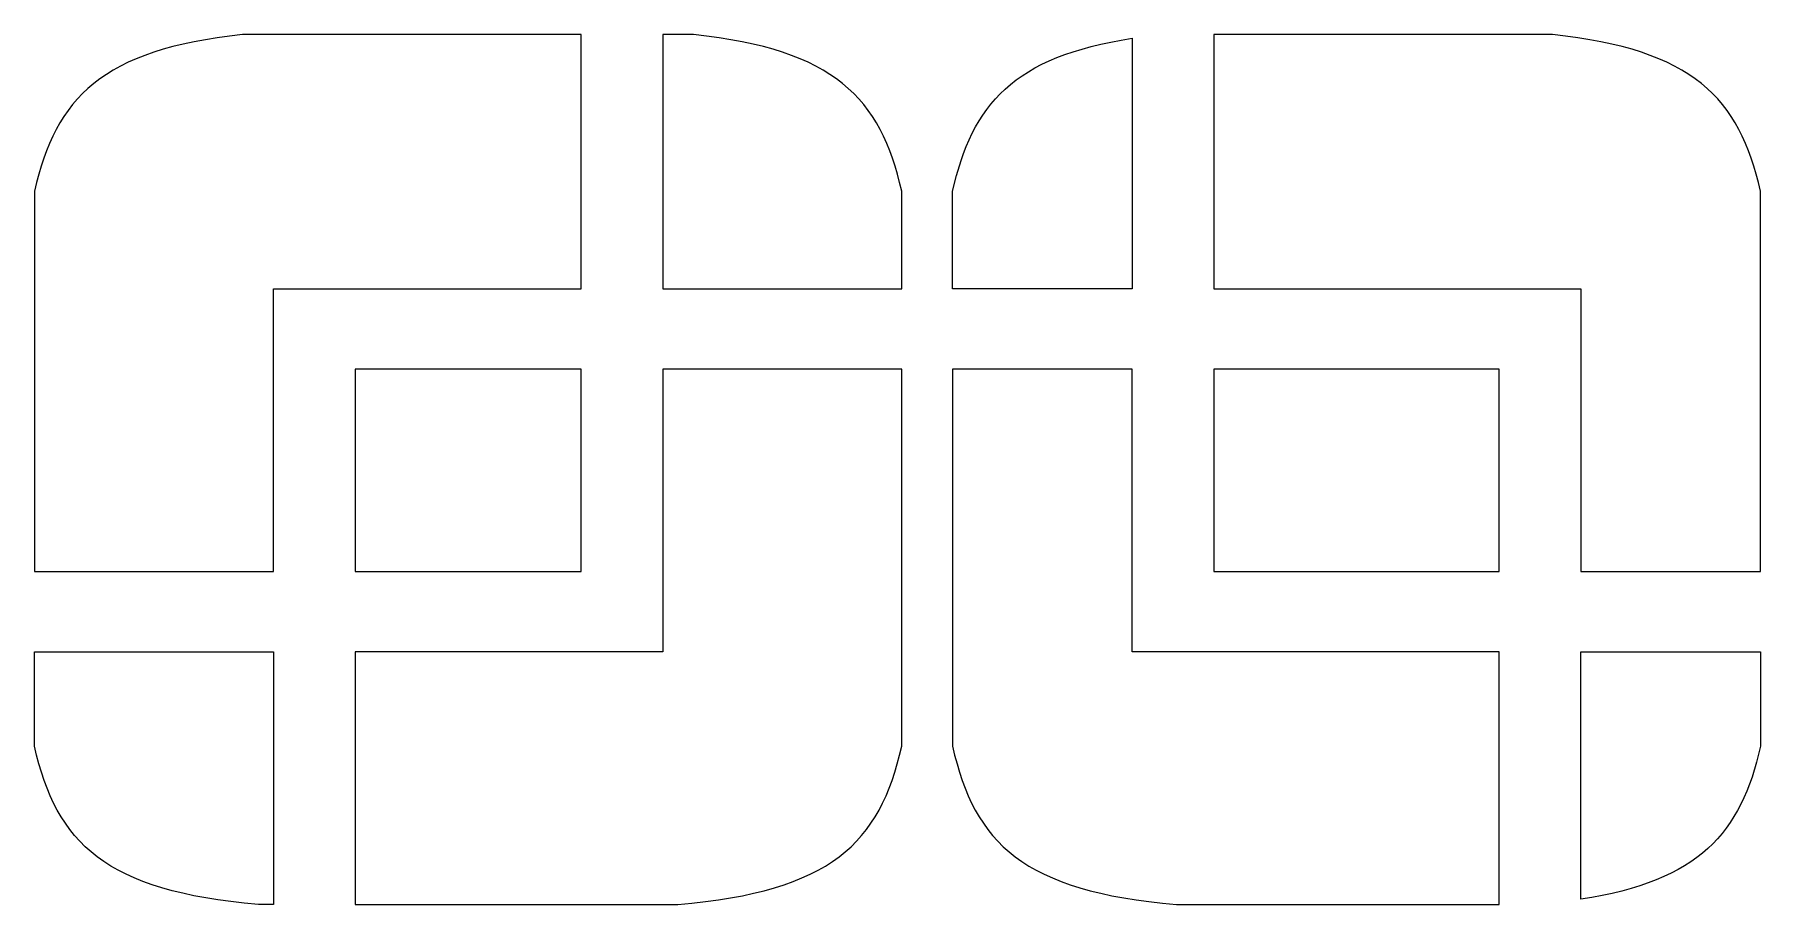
# Model space of a CAD drawing. Header units: millimetres. Extents: x -1200 to 1200, y -590 to 590.
# Drawn here: x -145 to 434, y -299 to -8 of the extents above; entities that cross this region are included whole.
import ezdxf

# ---------------------------------------------------------------- set-up
doc = ezdxf.new("R2010")
doc.units = ezdxf.units.MM
doc.header["$MEASUREMENT"] = 0
doc.layers.add('Layer 1', color=7, linetype='Continuous')

msp = doc.modelspace()

# ---------------------------------------------------------------- linework, layer by layer
at = {"layer": 'Layer 1', "color": 250, "lineweight": 20}
for points, knots in [([(-75.656, -7.6965), (-75.656, -7.6965), (37.9162, -7.6965), (37.9162, -7.6965), (37.9162, -7.6965), (37.9162, -92.9268), (37.9162, -92.9268), (37.9162, -92.9268), (-65.2907, -92.9268), (-65.2907, -92.9268), (-65.2907, -92.9268), (-65.2907, -187.7579), (-65.2907, -187.7579), (-65.2907, -187.7579), (-145.469, -187.7579), (-145.469, -187.7579), (-145.469, -187.7579), (-145.469, -99.7673), (-145.469, -99.7673), (-145.469, -99.7673), (-145.469, -60.2364), (-145.469, -60.2364), (-145.469, -60.2364), (-144.7888, -57.3562), (-144.7888, -57.3562), (-144.7888, -57.3562), (-144.0385, -54.548), (-144.0385, -54.548), (-144.0385, -54.548), (-143.2177, -51.8117), (-143.2177, -51.8117), (-143.2177, -51.8117), (-142.35, -49.1956), (-142.35, -49.1956), (-142.35, -49.1956), (-141.4354, -46.6514), (-141.4354, -46.6514), (-141.4354, -46.6514), (-140.427, -44.1792), (-140.427, -44.1792), (-140.427, -44.1792), (-139.3483, -41.827), (-139.3483, -41.827), (-139.3483, -41.827), (-138.1992, -39.4989), (-138.1992, -39.4989), (-138.1992, -39.4989), (-136.9563, -37.2907), (-136.9563, -37.2907), (-136.9563, -37.2907), (-135.6196, -35.1785), (-135.6196, -35.1785), (-135.6196, -35.1785), (-134.2126, -33.1384), (-134.2126, -33.1384), (-134.2126, -33.1384), (-132.6883, -31.1703), (-132.6883, -31.1703), (-132.6883, -31.1703), (-131.0936, -29.2741), (-131.0936, -29.2741), (-131.0936, -29.2741), (-129.3583, -27.474), (-129.3583, -27.474), (-129.3583, -27.474), (-127.5526, -25.7458), (-127.5526, -25.7458), (-127.5526, -25.7458), (-125.6061, -24.0897), (-125.6061, -24.0897), (-125.6061, -24.0897), (-123.5425, -22.5296), (-123.5425, -22.5296), (-123.5425, -22.5296), (-121.3615, -21.0415), (-121.3615, -21.0415), (-121.3615, -21.0415), (-119.0634, -19.6253), (-119.0634, -19.6253), (-119.0634, -19.6253), (-116.6245, -18.2813), (-116.6245, -18.2813), (-116.6245, -18.2813), (-114.0449, -17.0092), (-114.0449, -17.0092), (-114.0449, -17.0092), (-111.348, -15.8091), (-111.348, -15.8091), (-111.348, -15.8091), (-108.4871, -14.681), (-108.4871, -14.681), (-108.4871, -14.681), (-105.4853, -13.6249), (-105.4853, -13.6249), (-105.4853, -13.6249), (-102.3429, -12.6409), (-102.3429, -12.6409), (-102.3429, -12.6409), (-99.0364, -11.7288), (-99.0364, -11.7288), (-99.0364, -11.7288), (-95.5657, -10.8887), (-95.5657, -10.8887), (-95.5657, -10.8887), (-91.9308, -10.1207), (-91.9308, -10.1207), (-91.9308, -10.1207), (-88.1318, -9.4246), (-88.1318, -9.4246), (-88.1318, -9.4246), (-84.1452, -8.7766), (-84.1452, -8.7766), (-84.1452, -8.7766), (-79.9944, -8.2005), (-79.9944, -8.2005), (-79.9944, -8.2005), (-75.656, -7.6965), (-75.656, -7.6965)], [0, 0, 0, 0, 0.02564103, 0.02564103, 0.02564103, 0.05128205, 0.05128205, 0.05128205, 0.07692308, 0.07692308, 0.07692308, 0.1025641, 0.1025641, 0.1025641, 0.12820513, 0.12820513, 0.12820513, 0.15384615, 0.15384615, 0.15384615, 0.17948718, 0.17948718, 0.17948718, 0.20512821, 0.20512821, 0.20512821, 0.23076923, 0.23076923, 0.23076923, 0.25641026, 0.25641026, 0.25641026, 0.28205128, 0.28205128, 0.28205128, 0.30769231, 0.30769231, 0.30769231, 0.33333333, 0.33333333, 0.33333333, 0.35897436, 0.35897436, 0.35897436, 0.38461538, 0.38461538, 0.38461538, 0.41025641, 0.41025641, 0.41025641, 0.43589744, 0.43589744, 0.43589744, 0.46153846, 0.46153846, 0.46153846, 0.48717949, 0.48717949, 0.48717949, 0.51282051, 0.51282051, 0.51282051, 0.53846154, 0.53846154, 0.53846154, 0.56410256, 0.56410256, 0.56410256, 0.58974359, 0.58974359, 0.58974359, 0.61538462, 0.61538462, 0.61538462, 0.64102564, 0.64102564, 0.64102564, 0.66666667, 0.66666667, 0.66666667, 0.69230769, 0.69230769, 0.69230769, 0.71794872, 0.71794872, 0.71794872, 0.74358974, 0.74358974, 0.74358974, 0.76923077, 0.76923077, 0.76923077, 0.79487179, 0.79487179, 0.79487179, 0.82051282, 0.82051282, 0.82051282, 0.84615385, 0.84615385, 0.84615385, 0.87179487, 0.87179487, 0.87179487, 0.8974359, 0.8974359, 0.8974359, 0.92307692, 0.92307692, 0.92307692, 0.94871795, 0.94871795, 0.94871795, 0.97435897, 0.97435897, 0.97435897, 1, 1, 1, 1]), ([(65.3301, -7.6965), (65.3301, -7.6965), (75.6954, -7.6965), (75.6954, -7.6965), (75.6954, -7.6965), (80.0338, -8.2005), (80.0338, -8.2005), (80.0338, -8.2005), (84.208, -8.7766), (84.208, -8.7766), (84.208, -8.7766), (88.1712, -9.4246), (88.1712, -9.4246), (88.1712, -9.4246), (91.9702, -10.1207), (91.9702, -10.1207), (91.9702, -10.1207), (95.6051, -10.8887), (95.6051, -10.8887), (95.6051, -10.8887), (99.0758, -11.7288), (99.0758, -11.7288), (99.0758, -11.7288), (102.3824, -12.6409), (102.3824, -12.6409), (102.3824, -12.6409), (105.5482, -13.6249), (105.5482, -13.6249), (105.5482, -13.6249), (108.5499, -14.681), (108.5499, -14.681), (108.5499, -14.681), (111.4109, -15.8091), (111.4109, -15.8091), (111.4109, -15.8091), (114.1077, -17.0092), (114.1077, -17.0092), (114.1077, -17.0092), (116.6874, -18.2813), (116.6874, -18.2813), (116.6874, -18.2813), (119.1028, -19.6253), (119.1028, -19.6253), (119.1028, -19.6253), (121.4244, -21.0415), (121.4244, -21.0415), (121.4244, -21.0415), (123.6053, -22.5296), (123.6053, -22.5296), (123.6053, -22.5296), (125.6455, -24.1137), (125.6455, -24.1137), (125.6455, -24.1137), (127.592, -25.7458), (127.592, -25.7458), (127.592, -25.7458), (129.4211, -27.474), (129.4211, -27.474), (129.4211, -27.474), (131.133, -29.2741), (131.133, -29.2741), (131.133, -29.2741), (132.7511, -31.1703), (132.7511, -31.1703), (132.7511, -31.1703), (134.252, -33.1384), (134.252, -33.1384), (134.252, -33.1384), (135.6825, -35.1785), (135.6825, -35.1785), (135.6825, -35.1785), (136.9957, -37.2907), (136.9957, -37.2907), (136.9957, -37.2907), (138.2386, -39.5229), (138.2386, -39.5229), (138.2386, -39.5229), (139.3877, -41.827), (139.3877, -41.827), (139.3877, -41.827), (140.4665, -44.1792), (140.4665, -44.1792), (140.4665, -44.1792), (141.4748, -46.6514), (141.4748, -46.6514), (141.4748, -46.6514), (142.3894, -49.1956), (142.3894, -49.1956), (142.3894, -49.1956), (143.2571, -51.8358), (143.2571, -51.8358), (143.2571, -51.8358), (144.0779, -54.548), (144.0779, -54.548), (144.0779, -54.548), (144.8049, -57.3562), (144.8049, -57.3562), (144.8049, -57.3562), (145.5084, -60.2604), (145.5084, -60.2604), (145.5084, -60.2604), (145.5084, -92.9268), (145.5084, -92.9268), (145.5084, -92.9268), (65.3301, -92.9268), (65.3301, -92.9268), (65.3301, -92.9268), (65.3301, -7.6965), (65.3301, -7.6965)], [0, 0, 0, 0, 0.02777778, 0.02777778, 0.02777778, 0.05555556, 0.05555556, 0.05555556, 0.08333333, 0.08333333, 0.08333333, 0.11111111, 0.11111111, 0.11111111, 0.13888889, 0.13888889, 0.13888889, 0.16666667, 0.16666667, 0.16666667, 0.19444444, 0.19444444, 0.19444444, 0.22222222, 0.22222222, 0.22222222, 0.25, 0.25, 0.25, 0.27777778, 0.27777778, 0.27777778, 0.30555556, 0.30555556, 0.30555556, 0.33333333, 0.33333333, 0.33333333, 0.36111111, 0.36111111, 0.36111111, 0.38888889, 0.38888889, 0.38888889, 0.41666667, 0.41666667, 0.41666667, 0.44444444, 0.44444444, 0.44444444, 0.47222222, 0.47222222, 0.47222222, 0.5, 0.5, 0.5, 0.52777778, 0.52777778, 0.52777778, 0.55555556, 0.55555556, 0.55555556, 0.58333333, 0.58333333, 0.58333333, 0.61111111, 0.61111111, 0.61111111, 0.63888889, 0.63888889, 0.63888889, 0.66666667, 0.66666667, 0.66666667, 0.69444444, 0.69444444, 0.69444444, 0.72222222, 0.72222222, 0.72222222, 0.75, 0.75, 0.75, 0.77777778, 0.77777778, 0.77777778, 0.80555556, 0.80555556, 0.80555556, 0.83333333, 0.83333333, 0.83333333, 0.86111111, 0.86111111, 0.86111111, 0.88888889, 0.88888889, 0.88888889, 0.91666667, 0.91666667, 0.91666667, 0.94444444, 0.94444444, 0.94444444, 0.97222222, 0.97222222, 0.97222222, 1, 1, 1, 1]), ([(222.849, -8.9446), (222.849, -8.9446), (219.1907, -9.5446), (219.1907, -9.5446), (219.1907, -9.5446), (215.6731, -10.2167), (215.6731, -10.2167), (215.6731, -10.2167), (212.3196, -10.9367), (212.3196, -10.9367), (212.3196, -10.9367), (209.0834, -11.7048), (209.0834, -11.7048), (209.0834, -11.7048), (206.0114, -12.5449), (206.0114, -12.5449), (206.0114, -12.5449), (203.0566, -13.4569), (203.0566, -13.4569), (203.0566, -13.4569), (200.2425, -14.417), (200.2425, -14.417), (200.2425, -14.417), (197.5457, -15.4491), (197.5457, -15.4491), (197.5457, -15.4491), (194.9895, -16.5291), (194.9895, -16.5291), (194.9895, -16.5291), (192.5506, -17.6812), (192.5506, -17.6812), (192.5506, -17.6812), (190.2055, -18.9053), (190.2055, -18.9053), (190.2055, -18.9053), (188.0012, -20.1774), (188.0012, -20.1774), (188.0012, -20.1774), (185.9141, -21.5215), (185.9141, -21.5215), (185.9141, -21.5215), (183.9207, -22.9376), (183.9207, -22.9376), (183.9207, -22.9376), (182.0212, -24.4257), (182.0212, -24.4257), (182.0212, -24.4257), (180.239, -25.9619), (180.239, -25.9619), (180.239, -25.9619), (178.5505, -27.57), (178.5505, -27.57), (178.5505, -27.57), (176.9558, -29.2501), (176.9558, -29.2501), (176.9558, -29.2501), (175.455, -31.0022), (175.455, -31.0022), (175.455, -31.0022), (174.0479, -32.8264), (174.0479, -32.8264), (174.0479, -32.8264), (172.7113, -34.6985), (172.7113, -34.6985), (172.7113, -34.6985), (171.4449, -36.6666), (171.4449, -36.6666), (171.4449, -36.6666), (170.2724, -38.6828), (170.2724, -38.6828), (170.2724, -38.6828), (169.1702, -40.795), (169.1702, -40.795), (169.1702, -40.795), (168.1384, -42.9551), (168.1384, -42.9551), (168.1384, -42.9551), (167.1769, -45.2113), (167.1769, -45.2113), (167.1769, -45.2113), (166.2623, -47.5395), (166.2623, -47.5395), (166.2623, -47.5395), (165.4181, -49.9156), (165.4181, -49.9156), (165.4181, -49.9156), (163.8938, -54.932), (163.8938, -54.932), (163.8938, -54.932), (162.5571, -60.2364), (162.5571, -60.2364), (162.5571, -60.2364), (162.5571, -92.9268), (162.5571, -92.9268), (162.5571, -92.9268), (222.849, -92.9268), (222.849, -92.9268), (222.849, -92.9268), (222.849, -8.9446), (222.849, -8.9446)], [0, 0, 0, 0, 0.03030303, 0.03030303, 0.03030303, 0.06060606, 0.06060606, 0.06060606, 0.09090909, 0.09090909, 0.09090909, 0.12121212, 0.12121212, 0.12121212, 0.15151515, 0.15151515, 0.15151515, 0.18181818, 0.18181818, 0.18181818, 0.21212121, 0.21212121, 0.21212121, 0.24242424, 0.24242424, 0.24242424, 0.27272727, 0.27272727, 0.27272727, 0.3030303, 0.3030303, 0.3030303, 0.33333333, 0.33333333, 0.33333333, 0.36363636, 0.36363636, 0.36363636, 0.39393939, 0.39393939, 0.39393939, 0.42424242, 0.42424242, 0.42424242, 0.45454545, 0.45454545, 0.45454545, 0.48484848, 0.48484848, 0.48484848, 0.51515152, 0.51515152, 0.51515152, 0.54545455, 0.54545455, 0.54545455, 0.57575758, 0.57575758, 0.57575758, 0.60606061, 0.60606061, 0.60606061, 0.63636364, 0.63636364, 0.63636364, 0.66666667, 0.66666667, 0.66666667, 0.6969697, 0.6969697, 0.6969697, 0.72727273, 0.72727273, 0.72727273, 0.75757576, 0.75757576, 0.75757576, 0.78787879, 0.78787879, 0.78787879, 0.81818182, 0.81818182, 0.81818182, 0.84848485, 0.84848485, 0.84848485, 0.87878788, 0.87878788, 0.87878788, 0.90909091, 0.90909091, 0.90909091, 0.93939394, 0.93939394, 0.93939394, 0.96969697, 0.96969697, 0.96969697, 1, 1, 1, 1]), ([(250.263, -7.6965), (250.263, -7.6965), (363.8586, -7.6965), (363.8586, -7.6965), (363.8586, -7.6965), (368.197, -8.2005), (368.197, -8.2005), (368.197, -8.2005), (372.3478, -8.7766), (372.3478, -8.7766), (372.3478, -8.7766), (376.3344, -9.4246), (376.3344, -9.4246), (376.3344, -9.4246), (380.1335, -10.1207), (380.1335, -10.1207), (380.1335, -10.1207), (383.7683, -10.8887), (383.7683, -10.8887), (383.7683, -10.8887), (387.239, -11.7288), (387.239, -11.7288), (387.239, -11.7288), (390.5456, -12.6409), (390.5456, -12.6409), (390.5456, -12.6409), (393.688, -13.6249), (393.688, -13.6249), (393.688, -13.6249), (396.6897, -14.681), (396.6897, -14.681), (396.6897, -14.681), (399.5507, -15.8091), (399.5507, -15.8091), (399.5507, -15.8091), (402.271, -17.0092), (402.271, -17.0092), (402.271, -17.0092), (404.8271, -18.2813), (404.8271, -18.2813), (404.8271, -18.2813), (407.266, -19.6253), (407.266, -19.6253), (407.266, -19.6253), (409.5642, -21.0415), (409.5642, -21.0415), (409.5642, -21.0415), (411.7451, -22.5296), (411.7451, -22.5296), (411.7451, -22.5296), (413.8087, -24.1137), (413.8087, -24.1137), (413.8087, -24.1137), (415.7552, -25.7458), (415.7552, -25.7458), (415.7552, -25.7458), (417.5609, -27.474), (417.5609, -27.474), (417.5609, -27.474), (419.2962, -29.2741), (419.2962, -29.2741), (419.2962, -29.2741), (420.8909, -31.1703), (420.8909, -31.1703), (420.8909, -31.1703), (422.4152, -33.1384), (422.4152, -33.1384), (422.4152, -33.1384), (423.8222, -35.1785), (423.8222, -35.1785), (423.8222, -35.1785), (425.1589, -37.2907), (425.1589, -37.2907), (425.1589, -37.2907), (426.4019, -39.5229), (426.4019, -39.5229), (426.4019, -39.5229), (427.5509, -41.827), (427.5509, -41.827), (427.5509, -41.827), (428.6297, -44.1792), (428.6297, -44.1792), (428.6297, -44.1792), (429.6146, -46.6514), (429.6146, -46.6514), (429.6146, -46.6514), (430.5526, -49.1956), (430.5526, -49.1956), (430.5526, -49.1956), (431.4203, -51.8358), (431.4203, -51.8358), (431.4203, -51.8358), (432.2176, -54.548), (432.2176, -54.548), (432.2176, -54.548), (432.9681, -57.3562), (432.9681, -57.3562), (432.9681, -57.3562), (433.6481, -60.2604), (433.6481, -60.2604), (433.6481, -60.2604), (433.6481, -99.7673), (433.6481, -99.7673), (433.6481, -99.7673), (433.6481, -187.7579), (433.6481, -187.7579), (433.6481, -187.7579), (373.3562, -187.7579), (373.3562, -187.7579), (373.3562, -187.7579), (373.3562, -92.9268), (373.3562, -92.9268), (373.3562, -92.9268), (250.263, -92.9268), (250.263, -92.9268), (250.263, -92.9268), (250.263, -7.6965), (250.263, -7.6965)], [0, 0, 0, 0, 0.02564103, 0.02564103, 0.02564103, 0.05128205, 0.05128205, 0.05128205, 0.07692308, 0.07692308, 0.07692308, 0.1025641, 0.1025641, 0.1025641, 0.12820513, 0.12820513, 0.12820513, 0.15384615, 0.15384615, 0.15384615, 0.17948718, 0.17948718, 0.17948718, 0.20512821, 0.20512821, 0.20512821, 0.23076923, 0.23076923, 0.23076923, 0.25641026, 0.25641026, 0.25641026, 0.28205128, 0.28205128, 0.28205128, 0.30769231, 0.30769231, 0.30769231, 0.33333333, 0.33333333, 0.33333333, 0.35897436, 0.35897436, 0.35897436, 0.38461538, 0.38461538, 0.38461538, 0.41025641, 0.41025641, 0.41025641, 0.43589744, 0.43589744, 0.43589744, 0.46153846, 0.46153846, 0.46153846, 0.48717949, 0.48717949, 0.48717949, 0.51282051, 0.51282051, 0.51282051, 0.53846154, 0.53846154, 0.53846154, 0.56410256, 0.56410256, 0.56410256, 0.58974359, 0.58974359, 0.58974359, 0.61538462, 0.61538462, 0.61538462, 0.64102564, 0.64102564, 0.64102564, 0.66666667, 0.66666667, 0.66666667, 0.69230769, 0.69230769, 0.69230769, 0.71794872, 0.71794872, 0.71794872, 0.74358974, 0.74358974, 0.74358974, 0.76923077, 0.76923077, 0.76923077, 0.79487179, 0.79487179, 0.79487179, 0.82051282, 0.82051282, 0.82051282, 0.84615385, 0.84615385, 0.84615385, 0.87179487, 0.87179487, 0.87179487, 0.8974359, 0.8974359, 0.8974359, 0.92307692, 0.92307692, 0.92307692, 0.94871795, 0.94871795, 0.94871795, 0.97435897, 0.97435897, 0.97435897, 1, 1, 1, 1]), ([(-37.8767, -187.7579), (-37.8767, -187.7579), (-37.8767, -119.8568), (-37.8767, -119.8568), (-37.8767, -119.8568), (37.9162, -119.8568), (37.9162, -119.8568), (37.9162, -119.8568), (37.9162, -187.7579), (37.9162, -187.7579), (37.9162, -187.7579), (-37.8767, -187.7579), (-37.8767, -187.7579)], [0, 0, 0, 0, 0.25, 0.25, 0.25, 0.5, 0.5, 0.5, 0.75, 0.75, 0.75, 1, 1, 1, 1]), ([(49.8526, -299.3902), (49.8526, -299.3902), (-37.8767, -299.3902), (-37.8767, -299.3902), (-37.8767, -299.3902), (-37.8767, -214.6879), (-37.8767, -214.6879), (-37.8767, -214.6879), (65.3301, -214.6879), (65.3301, -214.6879), (65.3301, -214.6879), (65.3301, -119.8568), (65.3301, -119.8568), (65.3301, -119.8568), (145.5084, -119.8568), (145.5084, -119.8568), (145.5084, -119.8568), (145.5084, -207.8474), (145.5084, -207.8474), (145.5084, -207.8474), (145.5084, -246.3463), (145.5084, -246.3463), (145.5084, -246.3463), (144.7814, -249.3465), (144.7814, -249.3465), (144.7814, -249.3465), (144.0075, -252.2507), (144.0075, -252.2507), (144.0075, -252.2507), (143.1633, -255.0589), (143.1633, -255.0589), (143.1633, -255.0589), (142.2722, -257.7711), (142.2722, -257.7711), (142.2722, -257.7711), (141.2872, -260.4113), (141.2872, -260.4113), (141.2872, -260.4113), (140.2319, -262.9315), (140.2319, -262.9315), (140.2319, -262.9315), (139.1063, -265.3797), (139.1063, -265.3797), (139.1063, -265.3797), (137.8868, -267.7319), (137.8868, -267.7319), (137.8868, -267.7319), (136.5736, -269.988), (136.5736, -269.988), (136.5736, -269.988), (135.1666, -272.1722), (135.1666, -272.1722), (135.1666, -272.1722), (133.6657, -274.2604), (133.6657, -274.2604), (133.6657, -274.2604), (132.0476, -276.2525), (132.0476, -276.2525), (132.0476, -276.2525), (130.3357, -278.1727), (130.3357, -278.1727), (130.3357, -278.1727), (128.5065, -280.0208), (128.5065, -280.0208), (128.5065, -280.0208), (126.5601, -281.7489), (126.5601, -281.7489), (126.5601, -281.7489), (124.473, -283.4291), (124.473, -283.4291), (124.473, -283.4291), (122.2687, -284.9892), (122.2687, -284.9892), (122.2687, -284.9892), (119.9236, -286.5013), (119.9236, -286.5013), (119.9236, -286.5013), (117.4378, -287.9174), (117.4378, -287.9174), (117.4378, -287.9174), (114.8113, -289.2615), (114.8113, -289.2615), (114.8113, -289.2615), (112.0441, -290.5095), (112.0441, -290.5095), (112.0441, -290.5095), (109.1128, -291.6857), (109.1128, -291.6857), (109.1128, -291.6857), (106.0407, -292.7897), (106.0407, -292.7897), (106.0407, -292.7897), (102.8045, -293.8458), (102.8045, -293.8458), (102.8045, -293.8458), (99.3806, -294.7819), (99.3806, -294.7819), (99.3806, -294.7819), (95.7927, -295.6459), (95.7927, -295.6459), (95.7927, -295.6459), (92.0406, -296.462), (92.0406, -296.462), (92.0406, -296.462), (88.1009, -297.182), (88.1009, -297.182), (88.1009, -297.182), (83.9735, -297.8541), (83.9735, -297.8541), (83.9735, -297.8541), (79.6351, -298.4302), (79.6351, -298.4302), (79.6351, -298.4302), (75.1325, -298.9582), (75.1325, -298.9582), (75.1325, -298.9582), (70.419, -299.3902), (70.419, -299.3902), (70.419, -299.3902), (70.0906, -299.3902), (70.0906, -299.3902), (70.0906, -299.3902), (69.7623, -299.3902), (69.7623, -299.3902), (69.7623, -299.3902), (69.434, -299.3902), (69.434, -299.3902), (69.434, -299.3902), (69.1292, -299.3902), (69.1292, -299.3902), (69.1292, -299.3902), (68.8009, -299.3902), (68.8009, -299.3902), (68.8009, -299.3902), (68.4725, -299.3902), (68.4725, -299.3902), (68.4725, -299.3902), (68.1677, -299.3902), (68.1677, -299.3902), (68.1677, -299.3902), (67.8393, -299.3902), (67.8393, -299.3902), (67.8393, -299.3902), (67.5111, -299.3902), (67.5111, -299.3902), (67.5111, -299.3902), (67.2062, -299.3902), (67.2062, -299.3902), (67.2062, -299.3902), (66.8779, -299.3902), (66.8779, -299.3902), (66.8779, -299.3902), (66.5496, -299.3902), (66.5496, -299.3902), (66.5496, -299.3902), (66.2212, -299.3902), (66.2212, -299.3902), (66.2212, -299.3902), (65.9164, -299.3902), (65.9164, -299.3902), (65.9164, -299.3902), (65.5881, -299.3902), (65.5881, -299.3902), (65.5881, -299.3902), (65.2598, -299.3902), (65.2598, -299.3902), (65.2598, -299.3902), (64.9549, -299.3902), (64.9549, -299.3902), (64.9549, -299.3902), (64.6266, -299.3902), (64.6266, -299.3902), (64.6266, -299.3902), (64.2983, -299.3902), (64.2983, -299.3902), (64.2983, -299.3902), (63.9934, -299.3902), (63.9934, -299.3902), (63.9934, -299.3902), (63.6652, -299.3902), (63.6652, -299.3902), (63.6652, -299.3902), (63.3368, -299.3902), (63.3368, -299.3902), (63.3368, -299.3902), (63.0085, -299.3902), (63.0085, -299.3902), (63.0085, -299.3902), (62.7036, -299.3902), (62.7036, -299.3902), (62.7036, -299.3902), (62.3753, -299.3902), (62.3753, -299.3902), (62.3753, -299.3902), (62.0471, -299.3902), (62.0471, -299.3902), (62.0471, -299.3902), (61.7422, -299.3902), (61.7422, -299.3902), (61.7422, -299.3902), (61.4139, -299.3902), (61.4139, -299.3902), (61.4139, -299.3902), (61.0855, -299.3902), (61.0855, -299.3902), (61.0855, -299.3902), (60.7807, -299.3902), (60.7807, -299.3902), (60.7807, -299.3902), (60.4524, -299.3902), (60.4524, -299.3902), (60.4524, -299.3902), (60.1241, -299.3902), (60.1241, -299.3902), (60.1241, -299.3902), (59.7958, -299.3902), (59.7958, -299.3902), (59.7958, -299.3902), (59.4909, -299.3902), (59.4909, -299.3902), (59.4909, -299.3902), (59.1626, -299.3902), (59.1626, -299.3902), (59.1626, -299.3902), (58.8343, -299.3902), (58.8343, -299.3902), (58.8343, -299.3902), (58.5294, -299.3902), (58.5294, -299.3902), (58.5294, -299.3902), (58.2011, -299.3902), (58.2011, -299.3902), (58.2011, -299.3902), (57.8728, -299.3902), (57.8728, -299.3902), (57.8728, -299.3902), (57.5679, -299.3902), (57.5679, -299.3902), (57.5679, -299.3902), (57.2396, -299.3902), (57.2396, -299.3902), (57.2396, -299.3902), (56.9113, -299.3902), (56.9113, -299.3902), (56.9113, -299.3902), (56.583, -299.3902), (56.583, -299.3902), (56.583, -299.3902), (56.2782, -299.3902), (56.2782, -299.3902), (56.2782, -299.3902), (55.9498, -299.3902), (55.9498, -299.3902), (55.9498, -299.3902), (55.5981, -299.3902), (55.5981, -299.3902), (55.5981, -299.3902), (55.3166, -299.3902), (55.3166, -299.3902), (55.3166, -299.3902), (54.9883, -299.3902), (54.9883, -299.3902), (54.9883, -299.3902), (54.66, -299.3902), (54.66, -299.3902), (54.66, -299.3902), (54.3552, -299.3902), (54.3552, -299.3902), (54.3552, -299.3902), (54.0269, -299.3902), (54.0269, -299.3902), (54.0269, -299.3902), (53.6985, -299.3902), (53.6985, -299.3902), (53.6985, -299.3902), (53.3702, -299.3902), (53.3702, -299.3902), (53.3702, -299.3902), (53.0654, -299.3902), (53.0654, -299.3902), (53.0654, -299.3902), (52.7371, -299.3902), (52.7371, -299.3902), (52.7371, -299.3902), (52.4087, -299.3902), (52.4087, -299.3902), (52.4087, -299.3902), (52.1039, -299.3902), (52.1039, -299.3902), (52.1039, -299.3902), (51.7755, -299.3902), (51.7755, -299.3902), (51.7755, -299.3902), (51.4473, -299.3902), (51.4473, -299.3902), (51.4473, -299.3902), (51.1424, -299.3902), (51.1424, -299.3902), (51.1424, -299.3902), (50.8141, -299.3902), (50.8141, -299.3902), (50.8141, -299.3902), (50.4858, -299.3902), (50.4858, -299.3902), (50.4858, -299.3902), (50.1574, -299.3902), (50.1574, -299.3902), (50.1574, -299.3902), (49.8526, -299.3902), (49.8526, -299.3902)], [0, 0, 0, 0, 0.00970874, 0.00970874, 0.00970874, 0.01941748, 0.01941748, 0.01941748, 0.02912621, 0.02912621, 0.02912621, 0.03883495, 0.03883495, 0.03883495, 0.04854369, 0.04854369, 0.04854369, 0.05825243, 0.05825243, 0.05825243, 0.06796117, 0.06796117, 0.06796117, 0.0776699, 0.0776699, 0.0776699, 0.08737864, 0.08737864, 0.08737864, 0.09708738, 0.09708738, 0.09708738, 0.10679612, 0.10679612, 0.10679612, 0.11650485, 0.11650485, 0.11650485, 0.12621359, 0.12621359, 0.12621359, 0.13592233, 0.13592233, 0.13592233, 0.14563107, 0.14563107, 0.14563107, 0.15533981, 0.15533981, 0.15533981, 0.16504854, 0.16504854, 0.16504854, 0.17475728, 0.17475728, 0.17475728, 0.18446602, 0.18446602, 0.18446602, 0.19417476, 0.19417476, 0.19417476, 0.2038835, 0.2038835, 0.2038835, 0.21359223, 0.21359223, 0.21359223, 0.22330097, 0.22330097, 0.22330097, 0.23300971, 0.23300971, 0.23300971, 0.24271845, 0.24271845, 0.24271845, 0.25242718, 0.25242718, 0.25242718, 0.26213592, 0.26213592, 0.26213592, 0.27184466, 0.27184466, 0.27184466, 0.2815534, 0.2815534, 0.2815534, 0.29126214, 0.29126214, 0.29126214, 0.30097087, 0.30097087, 0.30097087, 0.31067961, 0.31067961, 0.31067961, 0.32038835, 0.32038835, 0.32038835, 0.33009709, 0.33009709, 0.33009709, 0.33980583, 0.33980583, 0.33980583, 0.34951456, 0.34951456, 0.34951456, 0.3592233, 0.3592233, 0.3592233, 0.36893204, 0.36893204, 0.36893204, 0.37864078, 0.37864078, 0.37864078, 0.38834951, 0.38834951, 0.38834951, 0.39805825, 0.39805825, 0.39805825, 0.40776699, 0.40776699, 0.40776699, 0.41747573, 0.41747573, 0.41747573, 0.42718447, 0.42718447, 0.42718447, 0.4368932, 0.4368932, 0.4368932, 0.44660194, 0.44660194, 0.44660194, 0.45631068, 0.45631068, 0.45631068, 0.46601942, 0.46601942, 0.46601942, 0.47572816, 0.47572816, 0.47572816, 0.48543689, 0.48543689, 0.48543689, 0.49514563, 0.49514563, 0.49514563, 0.50485437, 0.50485437, 0.50485437, 0.51456311, 0.51456311, 0.51456311, 0.52427184, 0.52427184, 0.52427184, 0.53398058, 0.53398058, 0.53398058, 0.54368932, 0.54368932, 0.54368932, 0.55339806, 0.55339806, 0.55339806, 0.5631068, 0.5631068, 0.5631068, 0.57281553, 0.57281553, 0.57281553, 0.58252427, 0.58252427, 0.58252427, 0.59223301, 0.59223301, 0.59223301, 0.60194175, 0.60194175, 0.60194175, 0.61165049, 0.61165049, 0.61165049, 0.62135922, 0.62135922, 0.62135922, 0.63106796, 0.63106796, 0.63106796, 0.6407767, 0.6407767, 0.6407767, 0.65048544, 0.65048544, 0.65048544, 0.66019417, 0.66019417, 0.66019417, 0.66990291, 0.66990291, 0.66990291, 0.67961165, 0.67961165, 0.67961165, 0.68932039, 0.68932039, 0.68932039, 0.69902913, 0.69902913, 0.69902913, 0.70873786, 0.70873786, 0.70873786, 0.7184466, 0.7184466, 0.7184466, 0.72815534, 0.72815534, 0.72815534, 0.73786408, 0.73786408, 0.73786408, 0.74757282, 0.74757282, 0.74757282, 0.75728155, 0.75728155, 0.75728155, 0.76699029, 0.76699029, 0.76699029, 0.77669903, 0.77669903, 0.77669903, 0.78640777, 0.78640777, 0.78640777, 0.7961165, 0.7961165, 0.7961165, 0.80582524, 0.80582524, 0.80582524, 0.81553398, 0.81553398, 0.81553398, 0.82524272, 0.82524272, 0.82524272, 0.83495146, 0.83495146, 0.83495146, 0.84466019, 0.84466019, 0.84466019, 0.85436893, 0.85436893, 0.85436893, 0.86407767, 0.86407767, 0.86407767, 0.87378641, 0.87378641, 0.87378641, 0.88349515, 0.88349515, 0.88349515, 0.89320388, 0.89320388, 0.89320388, 0.90291262, 0.90291262, 0.90291262, 0.91262136, 0.91262136, 0.91262136, 0.9223301, 0.9223301, 0.9223301, 0.93203883, 0.93203883, 0.93203883, 0.94174757, 0.94174757, 0.94174757, 0.95145631, 0.95145631, 0.95145631, 0.96116505, 0.96116505, 0.96116505, 0.97087379, 0.97087379, 0.97087379, 0.98058252, 0.98058252, 0.98058252, 0.99029126, 0.99029126, 0.99029126, 1, 1, 1, 1]), ([(337.9924, -299.3902), (337.9924, -299.3902), (258.2128, -299.3902), (258.2128, -299.3902), (258.2128, -299.3902), (237.67, -299.3902), (237.67, -299.3902), (237.67, -299.3902), (232.9563, -298.9582), (232.9563, -298.9582), (232.9563, -298.9582), (228.4303, -298.4302), (228.4303, -298.4302), (228.4303, -298.4302), (224.1154, -297.8541), (224.1154, -297.8541), (224.1154, -297.8541), (219.9881, -297.182), (219.9881, -297.182), (219.9881, -297.182), (216.0483, -296.462), (216.0483, -296.462), (216.0483, -296.462), (212.2727, -295.6459), (212.2727, -295.6459), (212.2727, -295.6459), (208.7082, -294.7819), (208.7082, -294.7819), (208.7082, -294.7819), (205.2844, -293.8458), (205.2844, -293.8458), (205.2844, -293.8458), (202.0482, -292.7897), (202.0482, -292.7897), (202.0482, -292.7897), (198.9527, -291.6857), (198.9527, -291.6857), (198.9527, -291.6857), (196.0448, -290.5095), (196.0448, -290.5095), (196.0448, -290.5095), (193.2541, -289.2615), (193.2541, -289.2615), (193.2541, -289.2615), (190.6276, -287.9174), (190.6276, -287.9174), (190.6276, -287.9174), (188.1653, -286.5013), (188.1653, -286.5013), (188.1653, -286.5013), (185.8203, -284.9892), (185.8203, -284.9892), (185.8203, -284.9892), (183.6159, -283.4291), (183.6159, -283.4291), (183.6159, -283.4291), (181.5287, -281.7489), (181.5287, -281.7489), (181.5287, -281.7489), (179.5823, -280.0208), (179.5823, -280.0208), (179.5823, -280.0208), (177.7298, -278.1727), (177.7298, -278.1727), (177.7298, -278.1727), (176.0179, -276.2525), (176.0179, -276.2525), (176.0179, -276.2525), (174.3997, -274.2604), (174.3997, -274.2604), (174.3997, -274.2604), (172.8989, -272.1722), (172.8989, -272.1722), (172.8989, -272.1722), (171.4918, -269.988), (171.4918, -269.988), (171.4918, -269.988), (170.1786, -267.7319), (170.1786, -267.7319), (170.1786, -267.7319), (168.9592, -265.3797), (168.9592, -265.3797), (168.9592, -265.3797), (167.8335, -262.9315), (167.8335, -262.9315), (167.8335, -262.9315), (166.7782, -260.4113), (166.7782, -260.4113), (166.7782, -260.4113), (165.7933, -257.7711), (165.7933, -257.7711), (165.7933, -257.7711), (164.8787, -255.0589), (164.8787, -255.0589), (164.8787, -255.0589), (164.0579, -252.2507), (164.0579, -252.2507), (164.0579, -252.2507), (163.2606, -249.3465), (163.2606, -249.3465), (163.2606, -249.3465), (162.5571, -246.3463), (162.5571, -246.3463), (162.5571, -246.3463), (162.5571, -207.8474), (162.5571, -207.8474), (162.5571, -207.8474), (162.5571, -119.8568), (162.5571, -119.8568), (162.5571, -119.8568), (222.849, -119.8568), (222.849, -119.8568), (222.849, -119.8568), (222.849, -214.6879), (222.849, -214.6879), (222.849, -214.6879), (345.9422, -214.6879), (345.9422, -214.6879), (345.9422, -214.6879), (345.9422, -299.3902), (345.9422, -299.3902), (345.9422, -299.3902), (345.8015, -299.3902), (345.8015, -299.3902), (345.8015, -299.3902), (345.6843, -299.3902), (345.6843, -299.3902), (345.6843, -299.3902), (345.567, -299.3902), (345.567, -299.3902), (345.567, -299.3902), (345.4497, -299.3902), (345.4497, -299.3902), (345.4497, -299.3902), (345.309, -299.3902), (345.309, -299.3902), (345.309, -299.3902), (345.1918, -299.3902), (345.1918, -299.3902), (345.1918, -299.3902), (345.0745, -299.3902), (345.0745, -299.3902), (345.0745, -299.3902), (344.9338, -299.3902), (344.9338, -299.3902), (344.9338, -299.3902), (344.8165, -299.3902), (344.8165, -299.3902), (344.8165, -299.3902), (344.6993, -299.3902), (344.6993, -299.3902), (344.6993, -299.3902), (344.5821, -299.3902), (344.5821, -299.3902), (344.5821, -299.3902), (344.4414, -299.3902), (344.4414, -299.3902), (344.4414, -299.3902), (344.3241, -299.3902), (344.3241, -299.3902), (344.3241, -299.3902), (344.2068, -299.3902), (344.2068, -299.3902), (344.2068, -299.3902), (344.0662, -299.3902), (344.0662, -299.3902), (344.0662, -299.3902), (343.9489, -299.3902), (343.9489, -299.3902), (343.9489, -299.3902), (343.8316, -299.3902), (343.8316, -299.3902), (343.8316, -299.3902), (343.7144, -299.3902), (343.7144, -299.3902), (343.7144, -299.3902), (343.5737, -299.3902), (343.5737, -299.3902), (343.5737, -299.3902), (343.4564, -299.3902), (343.4564, -299.3902), (343.4564, -299.3902), (343.3392, -299.3902), (343.3392, -299.3902), (343.3392, -299.3902), (343.1984, -299.3902), (343.1984, -299.3902), (343.1984, -299.3902), (343.0812, -299.3902), (343.0812, -299.3902), (343.0812, -299.3902), (342.964, -299.3902), (342.964, -299.3902), (342.964, -299.3902), (342.8467, -299.3902), (342.8467, -299.3902), (342.8467, -299.3902), (342.706, -299.3902), (342.706, -299.3902), (342.706, -299.3902), (342.5887, -299.3902), (342.5887, -299.3902), (342.5887, -299.3902), (342.4715, -299.3902), (342.4715, -299.3902), (342.4715, -299.3902), (342.3308, -299.3902), (342.3308, -299.3902), (342.3308, -299.3902), (342.2135, -299.3902), (342.2135, -299.3902), (342.2135, -299.3902), (342.0963, -299.3902), (342.0963, -299.3902), (342.0963, -299.3902), (341.979, -299.3902), (341.979, -299.3902), (341.979, -299.3902), (341.8383, -299.3902), (341.8383, -299.3902), (341.8383, -299.3902), (341.7211, -299.3902), (341.7211, -299.3902), (341.7211, -299.3902), (341.6038, -299.3902), (341.6038, -299.3902), (341.6038, -299.3902), (341.4631, -299.3902), (341.4631, -299.3902), (341.4631, -299.3902), (341.3459, -299.3902), (341.3459, -299.3902), (341.3459, -299.3902), (341.2286, -299.3902), (341.2286, -299.3902), (341.2286, -299.3902), (341.0879, -299.3902), (341.0879, -299.3902), (341.0879, -299.3902), (340.9706, -299.3902), (340.9706, -299.3902), (340.9706, -299.3902), (340.8534, -299.3902), (340.8534, -299.3902), (340.8534, -299.3902), (340.7361, -299.3902), (340.7361, -299.3902), (340.7361, -299.3902), (340.5954, -299.3902), (340.5954, -299.3902), (340.5954, -299.3902), (340.4781, -299.3902), (340.4781, -299.3902), (340.4781, -299.3902), (340.3609, -299.3902), (340.3609, -299.3902), (340.3609, -299.3902), (340.2202, -299.3902), (340.2202, -299.3902), (340.2202, -299.3902), (340.103, -299.3902), (340.103, -299.3902), (340.103, -299.3902), (339.9857, -299.3902), (339.9857, -299.3902), (339.9857, -299.3902), (339.8684, -299.3902), (339.8684, -299.3902), (339.8684, -299.3902), (339.7278, -299.3902), (339.7278, -299.3902), (339.7278, -299.3902), (339.6105, -299.3902), (339.6105, -299.3902), (339.6105, -299.3902), (339.4932, -299.3902), (339.4932, -299.3902), (339.4932, -299.3902), (339.3525, -299.3902), (339.3525, -299.3902), (339.3525, -299.3902), (339.2353, -299.3902), (339.2353, -299.3902), (339.2353, -299.3902), (339.118, -299.3902), (339.118, -299.3902), (339.118, -299.3902), (339.0008, -299.3902), (339.0008, -299.3902), (339.0008, -299.3902), (338.86, -299.3902), (338.86, -299.3902), (338.86, -299.3902), (338.7428, -299.3902), (338.7428, -299.3902), (338.7428, -299.3902), (338.6255, -299.3902), (338.6255, -299.3902), (338.6255, -299.3902), (338.4849, -299.3902), (338.4849, -299.3902), (338.4849, -299.3902), (338.3676, -299.3902), (338.3676, -299.3902), (338.3676, -299.3902), (338.2503, -299.3902), (338.2503, -299.3902), (338.2503, -299.3902), (338.1331, -299.3902), (338.1331, -299.3902), (338.1331, -299.3902), (337.9924, -299.3902), (337.9924, -299.3902)], [0, 0, 0, 0, 0.00961538, 0.00961538, 0.00961538, 0.01923077, 0.01923077, 0.01923077, 0.02884615, 0.02884615, 0.02884615, 0.03846154, 0.03846154, 0.03846154, 0.04807692, 0.04807692, 0.04807692, 0.05769231, 0.05769231, 0.05769231, 0.06730769, 0.06730769, 0.06730769, 0.07692308, 0.07692308, 0.07692308, 0.08653846, 0.08653846, 0.08653846, 0.09615385, 0.09615385, 0.09615385, 0.10576923, 0.10576923, 0.10576923, 0.11538462, 0.11538462, 0.11538462, 0.125, 0.125, 0.125, 0.13461538, 0.13461538, 0.13461538, 0.14423077, 0.14423077, 0.14423077, 0.15384615, 0.15384615, 0.15384615, 0.16346154, 0.16346154, 0.16346154, 0.17307692, 0.17307692, 0.17307692, 0.18269231, 0.18269231, 0.18269231, 0.19230769, 0.19230769, 0.19230769, 0.20192308, 0.20192308, 0.20192308, 0.21153846, 0.21153846, 0.21153846, 0.22115385, 0.22115385, 0.22115385, 0.23076923, 0.23076923, 0.23076923, 0.24038462, 0.24038462, 0.24038462, 0.25, 0.25, 0.25, 0.25961538, 0.25961538, 0.25961538, 0.26923077, 0.26923077, 0.26923077, 0.27884615, 0.27884615, 0.27884615, 0.28846154, 0.28846154, 0.28846154, 0.29807692, 0.29807692, 0.29807692, 0.30769231, 0.30769231, 0.30769231, 0.31730769, 0.31730769, 0.31730769, 0.32692308, 0.32692308, 0.32692308, 0.33653846, 0.33653846, 0.33653846, 0.34615385, 0.34615385, 0.34615385, 0.35576923, 0.35576923, 0.35576923, 0.36538462, 0.36538462, 0.36538462, 0.375, 0.375, 0.375, 0.38461538, 0.38461538, 0.38461538, 0.39423077, 0.39423077, 0.39423077, 0.40384615, 0.40384615, 0.40384615, 0.41346154, 0.41346154, 0.41346154, 0.42307692, 0.42307692, 0.42307692, 0.43269231, 0.43269231, 0.43269231, 0.44230769, 0.44230769, 0.44230769, 0.45192308, 0.45192308, 0.45192308, 0.46153846, 0.46153846, 0.46153846, 0.47115385, 0.47115385, 0.47115385, 0.48076923, 0.48076923, 0.48076923, 0.49038462, 0.49038462, 0.49038462, 0.5, 0.5, 0.5, 0.50961538, 0.50961538, 0.50961538, 0.51923077, 0.51923077, 0.51923077, 0.52884615, 0.52884615, 0.52884615, 0.53846154, 0.53846154, 0.53846154, 0.54807692, 0.54807692, 0.54807692, 0.55769231, 0.55769231, 0.55769231, 0.56730769, 0.56730769, 0.56730769, 0.57692308, 0.57692308, 0.57692308, 0.58653846, 0.58653846, 0.58653846, 0.59615385, 0.59615385, 0.59615385, 0.60576923, 0.60576923, 0.60576923, 0.61538462, 0.61538462, 0.61538462, 0.625, 0.625, 0.625, 0.63461538, 0.63461538, 0.63461538, 0.64423077, 0.64423077, 0.64423077, 0.65384615, 0.65384615, 0.65384615, 0.66346154, 0.66346154, 0.66346154, 0.67307692, 0.67307692, 0.67307692, 0.68269231, 0.68269231, 0.68269231, 0.69230769, 0.69230769, 0.69230769, 0.70192308, 0.70192308, 0.70192308, 0.71153846, 0.71153846, 0.71153846, 0.72115385, 0.72115385, 0.72115385, 0.73076923, 0.73076923, 0.73076923, 0.74038462, 0.74038462, 0.74038462, 0.75, 0.75, 0.75, 0.75961538, 0.75961538, 0.75961538, 0.76923077, 0.76923077, 0.76923077, 0.77884615, 0.77884615, 0.77884615, 0.78846154, 0.78846154, 0.78846154, 0.79807692, 0.79807692, 0.79807692, 0.80769231, 0.80769231, 0.80769231, 0.81730769, 0.81730769, 0.81730769, 0.82692308, 0.82692308, 0.82692308, 0.83653846, 0.83653846, 0.83653846, 0.84615385, 0.84615385, 0.84615385, 0.85576923, 0.85576923, 0.85576923, 0.86538462, 0.86538462, 0.86538462, 0.875, 0.875, 0.875, 0.88461538, 0.88461538, 0.88461538, 0.89423077, 0.89423077, 0.89423077, 0.90384615, 0.90384615, 0.90384615, 0.91346154, 0.91346154, 0.91346154, 0.92307692, 0.92307692, 0.92307692, 0.93269231, 0.93269231, 0.93269231, 0.94230769, 0.94230769, 0.94230769, 0.95192308, 0.95192308, 0.95192308, 0.96153846, 0.96153846, 0.96153846, 0.97115385, 0.97115385, 0.97115385, 0.98076923, 0.98076923, 0.98076923, 0.99038462, 0.99038462, 0.99038462, 1, 1, 1, 1]), ([(250.263, -119.8568), (250.263, -119.8568), (345.9422, -119.8568), (345.9422, -119.8568), (345.9422, -119.8568), (345.9422, -187.7579), (345.9422, -187.7579), (345.9422, -187.7579), (250.263, -187.7579), (250.263, -187.7579), (250.263, -187.7579), (250.263, -119.8568), (250.263, -119.8568)], [0, 0, 0, 0, 0.25, 0.25, 0.25, 0.5, 0.5, 0.5, 0.75, 0.75, 0.75, 1, 1, 1, 1]), ([(-145.469, -214.6879), (-145.469, -214.6879), (-145.469, -246.3463), (-145.469, -246.3463), (-145.469, -246.3463), (-144.7654, -249.3465), (-144.7654, -249.3465), (-144.7654, -249.3465), (-143.9681, -252.2507), (-143.9681, -252.2507), (-143.9681, -252.2507), (-143.1239, -255.0589), (-143.1239, -255.0589), (-143.1239, -255.0589), (-142.2328, -257.7711), (-142.2328, -257.7711), (-142.2328, -257.7711), (-141.2478, -260.4113), (-141.2478, -260.4113), (-141.2478, -260.4113), (-140.1925, -262.9315), (-140.1925, -262.9315), (-140.1925, -262.9315), (-139.0669, -265.3797), (-139.0669, -265.3797), (-139.0669, -265.3797), (-137.8709, -267.7319), (-137.8709, -267.7319), (-137.8709, -267.7319), (-136.5342, -269.988), (-136.5342, -269.988), (-136.5342, -269.988), (-135.1272, -272.1722), (-135.1272, -272.1722), (-135.1272, -272.1722), (-133.6263, -274.2604), (-133.6263, -274.2604), (-133.6263, -274.2604), (-132.0082, -276.2525), (-132.0082, -276.2525), (-132.0082, -276.2525), (-130.2728, -278.1727), (-130.2728, -278.1727), (-130.2728, -278.1727), (-128.4437, -280.0208), (-128.4437, -280.0208), (-128.4437, -280.0208), (-126.4972, -281.7489), (-126.4972, -281.7489), (-126.4972, -281.7489), (-124.4101, -283.4291), (-124.4101, -283.4291), (-124.4101, -283.4291), (-122.2058, -284.9892), (-122.2058, -284.9892), (-122.2058, -284.9892), (-119.8607, -286.5013), (-119.8607, -286.5013), (-119.8607, -286.5013), (-117.3749, -287.9174), (-117.3749, -287.9174), (-117.3749, -287.9174), (-114.7719, -289.2615), (-114.7719, -289.2615), (-114.7719, -289.2615), (-111.9812, -290.5095), (-111.9812, -290.5095), (-111.9812, -290.5095), (-109.0734, -291.6857), (-109.0734, -291.6857), (-109.0734, -291.6857), (-105.9778, -292.7897), (-105.9778, -292.7897), (-105.9778, -292.7897), (-102.7416, -293.8458), (-102.7416, -293.8458), (-102.7416, -293.8458), (-99.3178, -294.7819), (-99.3178, -294.7819), (-99.3178, -294.7819), (-95.7299, -295.6459), (-95.7299, -295.6459), (-95.7299, -295.6459), (-91.9777, -296.462), (-91.9777, -296.462), (-91.9777, -296.462), (-88.038, -297.182), (-88.038, -297.182), (-88.038, -297.182), (-83.9107, -297.8541), (-83.9107, -297.8541), (-83.9107, -297.8541), (-79.5723, -298.4302), (-79.5723, -298.4302), (-79.5723, -298.4302), (-75.0697, -298.9582), (-75.0697, -298.9582), (-75.0697, -298.9582), (-70.3561, -299.3902), (-70.3561, -299.3902), (-70.3561, -299.3902), (-65.2907, -299.3902), (-65.2907, -299.3902), (-65.2907, -299.3902), (-65.2907, -214.6879), (-65.2907, -214.6879), (-65.2907, -214.6879), (-145.469, -214.6879), (-145.469, -214.6879)], [0, 0, 0, 0, 0.02777778, 0.02777778, 0.02777778, 0.05555556, 0.05555556, 0.05555556, 0.08333333, 0.08333333, 0.08333333, 0.11111111, 0.11111111, 0.11111111, 0.13888889, 0.13888889, 0.13888889, 0.16666667, 0.16666667, 0.16666667, 0.19444444, 0.19444444, 0.19444444, 0.22222222, 0.22222222, 0.22222222, 0.25, 0.25, 0.25, 0.27777778, 0.27777778, 0.27777778, 0.30555556, 0.30555556, 0.30555556, 0.33333333, 0.33333333, 0.33333333, 0.36111111, 0.36111111, 0.36111111, 0.38888889, 0.38888889, 0.38888889, 0.41666667, 0.41666667, 0.41666667, 0.44444444, 0.44444444, 0.44444444, 0.47222222, 0.47222222, 0.47222222, 0.5, 0.5, 0.5, 0.52777778, 0.52777778, 0.52777778, 0.55555556, 0.55555556, 0.55555556, 0.58333333, 0.58333333, 0.58333333, 0.61111111, 0.61111111, 0.61111111, 0.63888889, 0.63888889, 0.63888889, 0.66666667, 0.66666667, 0.66666667, 0.69444444, 0.69444444, 0.69444444, 0.72222222, 0.72222222, 0.72222222, 0.75, 0.75, 0.75, 0.77777778, 0.77777778, 0.77777778, 0.80555556, 0.80555556, 0.80555556, 0.83333333, 0.83333333, 0.83333333, 0.86111111, 0.86111111, 0.86111111, 0.88888889, 0.88888889, 0.88888889, 0.91666667, 0.91666667, 0.91666667, 0.94444444, 0.94444444, 0.94444444, 0.97222222, 0.97222222, 0.97222222, 1, 1, 1, 1]), ([(373.3562, -297.6621), (373.3562, -297.6621), (377.0145, -297.0621), (377.0145, -297.0621), (377.0145, -297.0621), (380.5321, -296.39), (380.5321, -296.39), (380.5321, -296.39), (383.8856, -295.6699), (383.8856, -295.6699), (383.8856, -295.6699), (387.1218, -294.8779), (387.1218, -294.8779), (387.1218, -294.8779), (390.2173, -294.0378), (390.2173, -294.0378), (390.2173, -294.0378), (393.1486, -293.1498), (393.1486, -293.1498), (393.1486, -293.1498), (395.9862, -292.1657), (395.9862, -292.1657), (395.9862, -292.1657), (398.6595, -291.1576), (398.6595, -291.1576), (398.6595, -291.1576), (401.2392, -290.0535), (401.2392, -290.0535), (401.2392, -290.0535), (403.6781, -288.9014), (403.6781, -288.9014), (403.6781, -288.9014), (405.9997, -287.7014), (405.9997, -287.7014), (405.9997, -287.7014), (408.204, -286.4053), (408.204, -286.4053), (408.204, -286.4053), (410.2911, -285.0612), (410.2911, -285.0612), (410.2911, -285.0612), (412.3079, -283.645), (412.3079, -283.645), (412.3079, -283.645), (414.184, -282.1809), (414.184, -282.1809), (414.184, -282.1809), (415.9662, -280.6208), (415.9662, -280.6208), (415.9662, -280.6208), (417.6547, -279.0127), (417.6547, -279.0127), (417.6547, -279.0127), (419.2494, -277.3326), (419.2494, -277.3326), (419.2494, -277.3326), (420.7736, -275.6044), (420.7736, -275.6044), (420.7736, -275.6044), (422.1807, -273.7803), (422.1807, -273.7803), (422.1807, -273.7803), (423.5174, -271.8842), (423.5174, -271.8842), (423.5174, -271.8842), (424.7603, -269.9401), (424.7603, -269.9401), (424.7603, -269.9401), (425.9562, -267.8999), (425.9562, -267.8999), (425.9562, -267.8999), (427.0584, -265.8117), (427.0584, -265.8117), (427.0584, -265.8117), (428.0903, -263.6275), (428.0903, -263.6275), (428.0903, -263.6275), (429.0518, -261.3954), (429.0518, -261.3954), (429.0518, -261.3954), (429.9664, -259.0672), (429.9664, -259.0672), (429.9664, -259.0672), (430.8106, -256.667), (430.8106, -256.667), (430.8106, -256.667), (432.3349, -251.6507), (432.3349, -251.6507), (432.3349, -251.6507), (433.6481, -246.3463), (433.6481, -246.3463), (433.6481, -246.3463), (433.6481, -214.6879), (433.6481, -214.6879), (433.6481, -214.6879), (373.3562, -214.6879), (373.3562, -214.6879), (373.3562, -214.6879), (373.3562, -297.6621), (373.3562, -297.6621)], [0, 0, 0, 0, 0.03030303, 0.03030303, 0.03030303, 0.06060606, 0.06060606, 0.06060606, 0.09090909, 0.09090909, 0.09090909, 0.12121212, 0.12121212, 0.12121212, 0.15151515, 0.15151515, 0.15151515, 0.18181818, 0.18181818, 0.18181818, 0.21212121, 0.21212121, 0.21212121, 0.24242424, 0.24242424, 0.24242424, 0.27272727, 0.27272727, 0.27272727, 0.3030303, 0.3030303, 0.3030303, 0.33333333, 0.33333333, 0.33333333, 0.36363636, 0.36363636, 0.36363636, 0.39393939, 0.39393939, 0.39393939, 0.42424242, 0.42424242, 0.42424242, 0.45454545, 0.45454545, 0.45454545, 0.48484848, 0.48484848, 0.48484848, 0.51515152, 0.51515152, 0.51515152, 0.54545455, 0.54545455, 0.54545455, 0.57575758, 0.57575758, 0.57575758, 0.60606061, 0.60606061, 0.60606061, 0.63636364, 0.63636364, 0.63636364, 0.66666667, 0.66666667, 0.66666667, 0.6969697, 0.6969697, 0.6969697, 0.72727273, 0.72727273, 0.72727273, 0.75757576, 0.75757576, 0.75757576, 0.78787879, 0.78787879, 0.78787879, 0.81818182, 0.81818182, 0.81818182, 0.84848485, 0.84848485, 0.84848485, 0.87878788, 0.87878788, 0.87878788, 0.90909091, 0.90909091, 0.90909091, 0.93939394, 0.93939394, 0.93939394, 0.96969697, 0.96969697, 0.96969697, 1, 1, 1, 1])]:
    msp.add_open_spline(points, degree=3, knots=knots, dxfattribs=at)

doc.saveas('drawing.dxf')
